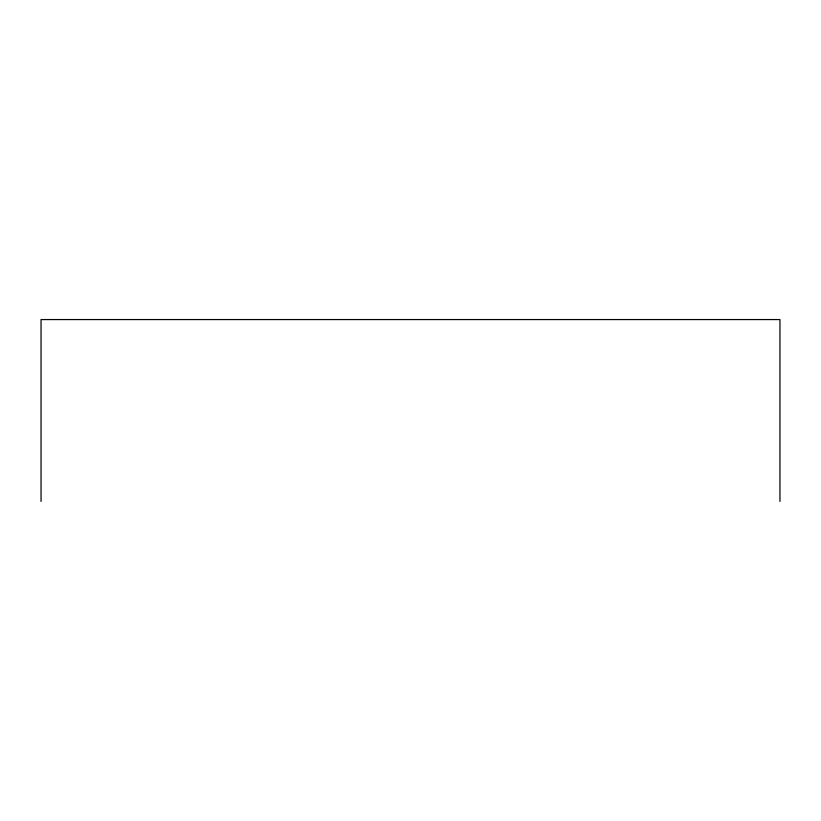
<?xml version="1.0" encoding="UTF-8"?>
<svg xmlns="http://www.w3.org/2000/svg" width="821" height="821" viewBox="0 0 821 821"><rect width="100%" height="100%" fill="white"/><g stroke="black" fill="none" stroke-linecap="round" stroke-linejoin="round"><path stroke-width="1.23" d="M779.95 501.436L779.95 319.564L41.05 319.564L41.05 501.436"/></g></svg>
